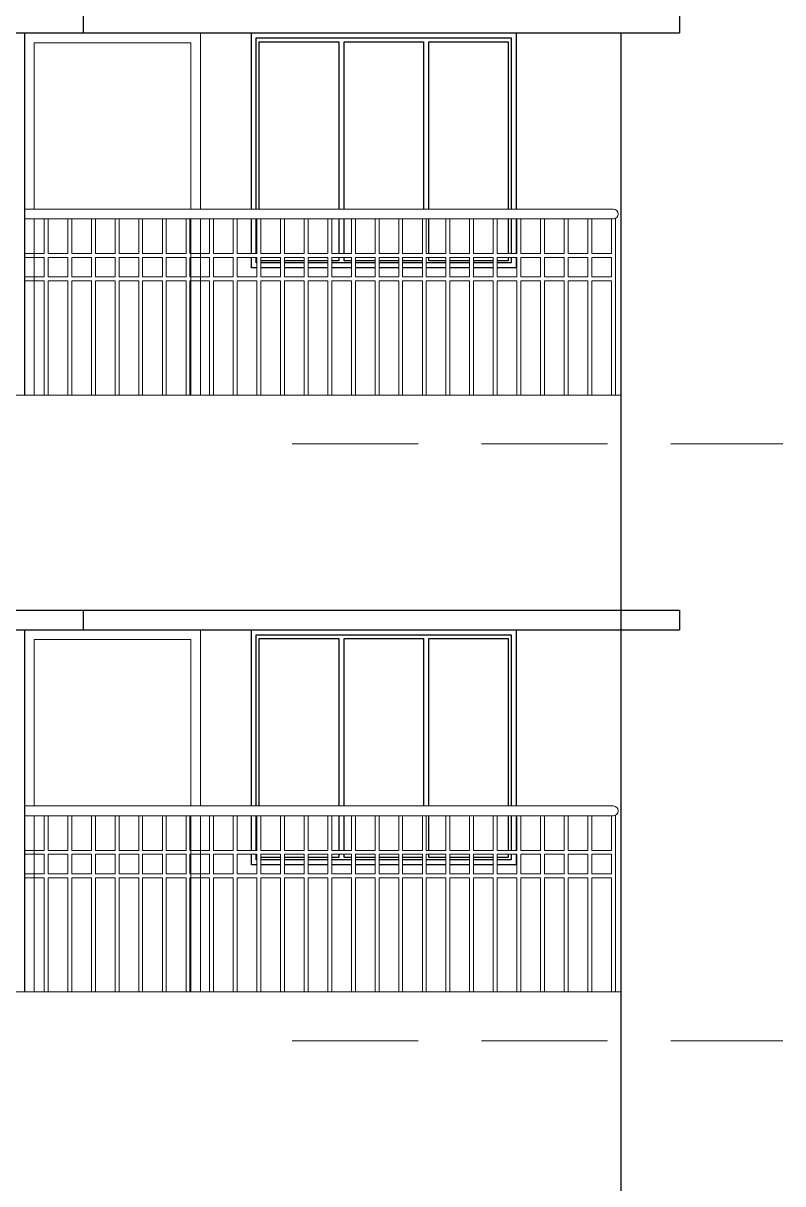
# Model space of a CAD drawing. Header units: metres. Extents: x -1441 to -394, y -133 to 518.
# Drawn here: x -1158.05 to -1154.17, y 120.05 to 125.98 of the extents above; entities that cross this region are included whole.
import ezdxf

# ---------------------------------------------------------------- set-up
doc = ezdxf.new("R2010")
doc.units = ezdxf.units.M
doc.header["$LTSCALE"] = 25.4
doc.linetypes.add('DASHEDX2', pattern=[38.1, 25.4, -12.7])
doc.layers.get('0').update_dxf_attribs({"linetype": 'CONTINUOUS'})
doc.layers.add('Railing', color=7, linetype='CONTINUOUS')

msp = doc.modelspace()

# ---------------------------------------------------------------- linework, layer by layer
at = {"color": 7, "linetype": 'Continuous'}
for p, q in [((-1157.7438, 126.032), (-1157.7438, 125.932)), ((-1158.0438, 125.932), (-1158.0438, 124.082)), ((-1157.7438, 122.982), (-1157.7438, 122.882)), ((-1158.0438, 122.882), (-1158.0438, 121.032))]:
    msp.add_line(p, q, dxfattribs=at)
at = {"color": 7}
for p, q in [((-1154.6958, 126.032), (-1154.6958, 125.932)), ((-1167.1854, 125.932), (-1154.6958, 125.932)), ((-1154.9958, 125.932), (-1154.9958, 117.132)), ((-1154.9958, 125.932), (-1154.9958, 122.982)), ((-1167.1854, 122.982), (-1154.6958, 122.982)), ((-1154.6958, 122.982), (-1154.6958, 122.882)), ((-1167.1854, 122.882), (-1154.6958, 122.882)), ((-1154.9958, 122.882), (-1154.9958, 117.132)), ((-1154.9958, 122.882), (-1154.9958, 119.932))]:
    msp.add_line(p, q, dxfattribs=at)
at = {"color": 8, "lineweight": 13}
for p, q in [((-1160.6346, 124.082), (-1158.0438, 124.082)), ((-1158.0438, 124.082), (-1154.9958, 124.082)), ((-1158.0438, 121.982), (-1155.0339, 121.982)), ((-1158.0438, 121.932), (-1155.0339, 121.932)), ((-1160.6346, 121.032), (-1158.0438, 121.032)), ((-1158.0438, 121.032), (-1154.9958, 121.032))]:
    msp.add_line(p, q, dxfattribs=at)
at = {"color": 8, "linetype": 'DASHEDX2', "lineweight": 13, "ltscale": 0.001}
for p, q in [((-1156.6761, 123.832), (-1154.1681, 123.832)), ((-1156.6761, 120.782), (-1154.1681, 120.782))]:
    msp.add_line(p, q, dxfattribs=at)
at = {"color": 8, "linetype": 'Continuous', "lineweight": 13}
for points in [[(-1158.0438, 125.032), (-1158.0438, 125.932), (-1157.1438, 125.932), (-1157.1438, 125.032)], [(-1157.9938, 125.032), (-1157.9938, 125.882), (-1157.1938, 125.882), (-1157.1938, 125.032)], [(-1158.0438, 124.082), (-1158.0438, 124.982)], [(-1157.9938, 124.082), (-1157.9938, 124.982)], [(-1157.1938, 124.982), (-1157.1938, 124.082)], [(-1157.1438, 124.982), (-1157.1438, 124.082)], [(-1158.0438, 121.982), (-1158.0438, 122.882), (-1157.1438, 122.882), (-1157.1438, 121.982)], [(-1157.9938, 121.982), (-1157.9938, 122.832), (-1157.1938, 122.832), (-1157.1938, 121.982)], [(-1158.0438, 121.032), (-1158.0438, 121.932)], [(-1157.9938, 121.032), (-1157.9938, 121.932)], [(-1157.1938, 121.932), (-1157.1938, 121.032)], [(-1157.1438, 121.932), (-1157.1438, 121.032)]]:
    msp.add_lwpolyline(points, dxfattribs=at)
at = {"color": 38, "linetype": 'Continuous'}
for points in [[(-1156.8839, 125.032), (-1156.8839, 125.932), (-1155.5316, 125.932), (-1155.5316, 125.032)], [(-1156.8589, 125.032), (-1156.8589, 125.907), (-1155.5566, 125.907), (-1155.5566, 125.032)], [(-1156.8839, 124.8049), (-1156.8839, 124.982)], [(-1156.8589, 124.8049), (-1156.8589, 124.982)], [(-1155.5566, 124.982), (-1155.5566, 124.8049)], [(-1155.5316, 124.982), (-1155.5316, 124.8049)], [(-1156.8559, 124.732), (-1156.8839, 124.732), (-1156.8839, 124.7849)], [(-1156.8559, 124.757), (-1156.8589, 124.757), (-1156.8589, 124.7849)], [(-1155.5316, 124.7849), (-1155.5316, 124.732), (-1155.6279, 124.732)], [(-1155.5566, 124.7849), (-1155.5566, 124.757), (-1155.6279, 124.757)], [(-1156.7351, 124.757), (-1156.8359, 124.757)], [(-1156.7351, 124.732), (-1156.8359, 124.732)], [(-1156.6143, 124.757), (-1156.7151, 124.757)], [(-1156.6143, 124.732), (-1156.7151, 124.732)], [(-1156.4935, 124.757), (-1156.5943, 124.757)], [(-1156.4935, 124.732), (-1156.5943, 124.732)], [(-1156.3727, 124.757), (-1156.4735, 124.757)], [(-1156.3727, 124.732), (-1156.4735, 124.732)], [(-1156.2519, 124.757), (-1156.3527, 124.757)], [(-1156.2519, 124.732), (-1156.3527, 124.732)], [(-1156.1311, 124.757), (-1156.2319, 124.757)], [(-1156.1311, 124.732), (-1156.2319, 124.732)], [(-1156.0103, 124.757), (-1156.1111, 124.757)], [(-1156.0103, 124.732), (-1156.1111, 124.732)], [(-1155.8895, 124.757), (-1155.9903, 124.757)], [(-1155.8895, 124.732), (-1155.9903, 124.732)], [(-1155.7687, 124.757), (-1155.8695, 124.757)], [(-1155.7687, 124.732), (-1155.8695, 124.732)], [(-1155.6479, 124.757), (-1155.7487, 124.757)], [(-1155.6479, 124.732), (-1155.7487, 124.732)], [(-1156.8839, 121.982), (-1156.8839, 122.882), (-1155.5316, 122.882), (-1155.5316, 121.982)], [(-1156.8589, 121.982), (-1156.8589, 122.857), (-1155.5566, 122.857), (-1155.5566, 121.982)], [(-1156.8839, 121.7549), (-1156.8839, 121.932)], [(-1156.8589, 121.7549), (-1156.8589, 121.932)], [(-1155.5566, 121.932), (-1155.5566, 121.7549)], [(-1155.5316, 121.932), (-1155.5316, 121.7549)], [(-1156.8559, 121.682), (-1156.8839, 121.682), (-1156.8839, 121.7349)], [(-1156.8559, 121.707), (-1156.8589, 121.707), (-1156.8589, 121.7349)], [(-1156.7351, 121.707), (-1156.8359, 121.707)], [(-1156.6143, 121.707), (-1156.7151, 121.707)], [(-1156.4935, 121.707), (-1156.5943, 121.707)], [(-1156.3727, 121.707), (-1156.4735, 121.707)], [(-1156.2519, 121.707), (-1156.3527, 121.707)], [(-1156.1311, 121.707), (-1156.2319, 121.707)], [(-1156.0103, 121.707), (-1156.1111, 121.707)], [(-1155.8895, 121.707), (-1155.9903, 121.707)], [(-1155.7687, 121.707), (-1155.8695, 121.707)], [(-1155.6479, 121.707), (-1155.7487, 121.707)], [(-1155.5316, 121.7349), (-1155.5316, 121.682), (-1155.6279, 121.682)], [(-1155.5566, 121.7349), (-1155.5566, 121.707), (-1155.6279, 121.707)], [(-1156.7351, 121.682), (-1156.8359, 121.682)], [(-1156.6143, 121.682), (-1156.7151, 121.682)], [(-1156.4935, 121.682), (-1156.5943, 121.682)], [(-1156.3727, 121.682), (-1156.4735, 121.682)], [(-1156.2519, 121.682), (-1156.3527, 121.682)], [(-1156.1311, 121.682), (-1156.2319, 121.682)], [(-1156.0103, 121.682), (-1156.1111, 121.682)], [(-1155.8895, 121.682), (-1155.9903, 121.682)], [(-1155.7687, 121.682), (-1155.8695, 121.682)], [(-1155.6479, 121.682), (-1155.7487, 121.682)]]:
    msp.add_lwpolyline(points, dxfattribs=at)
at = {"color": 144, "linetype": 'Continuous'}
for points in [[(-1156.8438, 125.032), (-1156.8438, 125.8875), (-1156.4377, 125.8875), (-1156.4377, 125.032)], [(-1156.4106, 125.032), (-1156.4106, 125.8875), (-1156.0045, 125.8875), (-1156.0045, 125.032)], [(-1155.977, 125.032), (-1155.977, 125.8875), (-1155.5709, 125.8875), (-1155.5709, 125.032)], [(-1156.4377, 124.982), (-1156.4377, 124.8049)], [(-1156.4106, 124.8049), (-1156.4106, 124.982)], [(-1155.977, 124.8049), (-1155.977, 124.982)], [(-1155.5709, 124.982), (-1155.5709, 124.8049)], [(-1156.4377, 124.7849), (-1156.4377, 124.7683), (-1156.4735, 124.7683)], [(-1156.3727, 124.7683), (-1156.4106, 124.7683), (-1156.4106, 124.7849)], [(-1155.8895, 124.7683), (-1155.977, 124.7683), (-1155.977, 124.7849)], [(-1155.5709, 124.7849), (-1155.5709, 124.7683), (-1155.6279, 124.7683)], [(-1156.7351, 124.7683), (-1156.8359, 124.7683)], [(-1156.6143, 124.7683), (-1156.7151, 124.7683)], [(-1156.4935, 124.7683), (-1156.5943, 124.7683)], [(-1156.2519, 124.7683), (-1156.3527, 124.7683)], [(-1156.1311, 124.7683), (-1156.2319, 124.7683)], [(-1156.0103, 124.7683), (-1156.1111, 124.7683)], [(-1155.7687, 124.7683), (-1155.8695, 124.7683)], [(-1155.6479, 124.7683), (-1155.7487, 124.7683)], [(-1156.8438, 121.982), (-1156.8438, 122.8375), (-1156.4377, 122.8375), (-1156.4377, 121.982)], [(-1156.4106, 121.982), (-1156.4106, 122.8375), (-1156.0045, 122.8375), (-1156.0045, 121.982)], [(-1155.977, 121.982), (-1155.977, 122.8375), (-1155.5709, 122.8375), (-1155.5709, 121.982)], [(-1156.4377, 121.932), (-1156.4377, 121.7549)], [(-1156.4106, 121.7549), (-1156.4106, 121.932)], [(-1155.977, 121.7549), (-1155.977, 121.932)], [(-1155.5709, 121.932), (-1155.5709, 121.7549)], [(-1156.7351, 121.7183), (-1156.8359, 121.7183)], [(-1156.6143, 121.7183), (-1156.7151, 121.7183)], [(-1156.4935, 121.7183), (-1156.5943, 121.7183)], [(-1156.4377, 121.7349), (-1156.4377, 121.7183), (-1156.4735, 121.7183)], [(-1156.3727, 121.7183), (-1156.4106, 121.7183), (-1156.4106, 121.7349)], [(-1156.2519, 121.7183), (-1156.3527, 121.7183)], [(-1156.1311, 121.7183), (-1156.2319, 121.7183)], [(-1156.0103, 121.7183), (-1156.1111, 121.7183)], [(-1155.8895, 121.7183), (-1155.977, 121.7183), (-1155.977, 121.7349)], [(-1155.7687, 121.7183), (-1155.8695, 121.7183)], [(-1155.6479, 121.7183), (-1155.7487, 121.7183)], [(-1155.5709, 121.7349), (-1155.5709, 121.7183), (-1155.6279, 121.7183)]]:
    msp.add_lwpolyline(points, dxfattribs=at)
at = {"color": 8, "lineweight": 13}
msp.add_arc((-1155.0339, 121.957), 0.025, 270, 90, dxfattribs=at)
at = {"layer": 'Railing', "color": 8, "lineweight": 13}
for p, q in [((-1158.0438, 125.032), (-1155.0339, 125.032)), ((-1158.0438, 124.982), (-1155.0339, 124.982))]:
    msp.add_line(p, q, dxfattribs=at)
at = {"layer": 'Railing', "color": 8, "lineweight": 15}
for p, q in [((-1157.9431, 124.8049), (-1157.9431, 124.982)), ((-1157.9231, 124.8049), (-1157.9231, 124.982)), ((-1157.8223, 124.8049), (-1157.8223, 124.982)), ((-1157.8023, 124.8049), (-1157.8023, 124.982)), ((-1157.7015, 124.8049), (-1157.7015, 124.982)), ((-1157.6815, 124.8049), (-1157.6815, 124.982)), ((-1157.5807, 124.8049), (-1157.5807, 124.982)), ((-1157.5607, 124.8049), (-1157.5607, 124.982)), ((-1157.4599, 124.8049), (-1157.4599, 124.982)), ((-1157.4399, 124.8049), (-1157.4399, 124.982)), ((-1157.3391, 124.8049), (-1157.3391, 124.982)), ((-1157.3191, 124.8049), (-1157.3191, 124.982)), ((-1157.2183, 124.8049), (-1157.2183, 124.982)), ((-1157.1983, 124.8049), (-1157.1983, 124.982)), ((-1157.0975, 124.8049), (-1157.0975, 124.982)), ((-1157.0775, 124.8049), (-1157.0775, 124.982)), ((-1156.9767, 124.8049), (-1156.9767, 124.982)), ((-1156.9567, 124.8049), (-1156.9567, 124.982)), ((-1156.8559, 124.8049), (-1156.8559, 124.982)), ((-1156.8359, 124.8049), (-1156.8359, 124.982)), ((-1156.7351, 124.8049), (-1156.7351, 124.982)), ((-1156.7151, 124.8049), (-1156.7151, 124.982)), ((-1156.6143, 124.8049), (-1156.6143, 124.982)), ((-1156.5943, 124.8049), (-1156.5943, 124.982)), ((-1156.4935, 124.8049), (-1156.4935, 124.982)), ((-1156.4735, 124.8049), (-1156.4735, 124.982)), ((-1156.3727, 124.8049), (-1156.3727, 124.982)), ((-1156.3527, 124.8049), (-1156.3527, 124.982)), ((-1156.2519, 124.8049), (-1156.2519, 124.982)), ((-1156.2319, 124.8049), (-1156.2319, 124.982)), ((-1156.1311, 124.8049), (-1156.1311, 124.982)), ((-1156.1111, 124.8049), (-1156.1111, 124.982)), ((-1156.0103, 124.8049), (-1156.0103, 124.982)), ((-1155.9903, 124.8049), (-1155.9903, 124.982)), ((-1155.8895, 124.8049), (-1155.8895, 124.982)), ((-1155.8695, 124.8049), (-1155.8695, 124.982)), ((-1155.7687, 124.8049), (-1155.7687, 124.982)), ((-1155.7487, 124.8049), (-1155.7487, 124.982)), ((-1155.6479, 124.8049), (-1155.6479, 124.982)), ((-1155.6279, 124.8049), (-1155.6279, 124.982)), ((-1155.5271, 124.8049), (-1155.5271, 124.982)), ((-1155.5071, 124.8049), (-1155.5071, 124.982)), ((-1155.4063, 124.8049), (-1155.4063, 124.982)), ((-1155.3863, 124.8049), (-1155.3863, 124.982)), ((-1155.2855, 124.8049), (-1155.2855, 124.982)), ((-1155.2655, 124.8049), (-1155.2655, 124.982)), ((-1155.1647, 124.8049), (-1155.1647, 124.982)), ((-1155.1447, 124.8049), (-1155.1447, 124.982)), ((-1155.0439, 124.8049), (-1155.0439, 124.982)), ((-1155.0239, 124.082), (-1155.0239, 124.982)), ((-1157.9431, 124.8049), (-1158.0438, 124.8049)), ((-1157.9431, 124.7849), (-1158.0438, 124.7849)), ((-1157.9431, 124.6851), (-1157.9431, 124.7849)), ((-1157.8223, 124.8049), (-1157.9231, 124.8049)), ((-1157.9231, 124.6851), (-1157.9231, 124.7849)), ((-1157.8223, 124.7849), (-1157.9231, 124.7849)), ((-1157.8223, 124.6851), (-1157.8223, 124.7849)), ((-1157.7015, 124.8049), (-1157.8023, 124.8049)), ((-1157.8023, 124.6851), (-1157.8023, 124.7849)), ((-1157.7015, 124.7849), (-1157.8023, 124.7849)), ((-1157.7015, 124.6851), (-1157.7015, 124.7849)), ((-1157.5807, 124.8049), (-1157.6815, 124.8049)), ((-1157.6815, 124.6851), (-1157.6815, 124.7849)), ((-1157.5807, 124.7849), (-1157.6815, 124.7849)), ((-1157.5807, 124.6851), (-1157.5807, 124.7849)), ((-1157.4599, 124.8049), (-1157.5607, 124.8049)), ((-1157.5607, 124.6851), (-1157.5607, 124.7849)), ((-1157.4599, 124.7849), (-1157.5607, 124.7849)), ((-1157.4599, 124.6851), (-1157.4599, 124.7849)), ((-1157.3391, 124.8049), (-1157.4399, 124.8049)), ((-1157.4399, 124.6851), (-1157.4399, 124.7849)), ((-1157.3391, 124.7849), (-1157.4399, 124.7849)), ((-1157.3391, 124.6851), (-1157.3391, 124.7849)), ((-1157.2183, 124.8049), (-1157.3191, 124.8049)), ((-1157.3191, 124.6851), (-1157.3191, 124.7849)), ((-1157.2183, 124.7849), (-1157.3191, 124.7849)), ((-1157.2183, 124.6851), (-1157.2183, 124.7849)), ((-1157.0975, 124.8049), (-1157.1983, 124.8049)), ((-1157.1983, 124.6851), (-1157.1983, 124.7849)), ((-1157.0975, 124.7849), (-1157.1983, 124.7849)), ((-1157.0975, 124.6851), (-1157.0975, 124.7849)), ((-1156.9767, 124.8049), (-1157.0775, 124.8049)), ((-1157.0775, 124.6851), (-1157.0775, 124.7849)), ((-1156.9767, 124.7849), (-1157.0775, 124.7849)), ((-1156.9767, 124.6851), (-1156.9767, 124.7849)), ((-1156.8559, 124.8049), (-1156.9567, 124.8049)), ((-1156.9567, 124.6851), (-1156.9567, 124.7849)), ((-1156.8559, 124.7849), (-1156.9567, 124.7849)), ((-1156.8559, 124.6851), (-1156.8559, 124.7849)), ((-1156.7351, 124.8049), (-1156.8359, 124.8049)), ((-1156.8359, 124.6851), (-1156.8359, 124.7849)), ((-1156.7351, 124.7849), (-1156.8359, 124.7849)), ((-1156.7351, 124.6851), (-1156.7351, 124.7849)), ((-1156.6143, 124.8049), (-1156.7151, 124.8049)), ((-1156.7151, 124.6851), (-1156.7151, 124.7849)), ((-1156.6143, 124.7849), (-1156.7151, 124.7849)), ((-1156.6143, 124.6851), (-1156.6143, 124.7849)), ((-1156.4935, 124.8049), (-1156.5943, 124.8049)), ((-1156.5943, 124.6851), (-1156.5943, 124.7849)), ((-1156.4935, 124.7849), (-1156.5943, 124.7849)), ((-1156.4935, 124.6851), (-1156.4935, 124.7849)), ((-1156.3727, 124.8049), (-1156.4735, 124.8049)), ((-1156.4735, 124.6851), (-1156.4735, 124.7849)), ((-1156.3727, 124.7849), (-1156.4735, 124.7849)), ((-1156.3727, 124.6851), (-1156.3727, 124.7849)), ((-1156.2519, 124.8049), (-1156.3527, 124.8049)), ((-1156.3527, 124.6851), (-1156.3527, 124.7849)), ((-1156.2519, 124.7849), (-1156.3527, 124.7849)), ((-1156.2519, 124.6851), (-1156.2519, 124.7849)), ((-1156.1311, 124.8049), (-1156.2319, 124.8049)), ((-1156.2319, 124.6851), (-1156.2319, 124.7849)), ((-1156.1311, 124.7849), (-1156.2319, 124.7849)), ((-1156.1311, 124.6851), (-1156.1311, 124.7849)), ((-1156.0103, 124.8049), (-1156.1111, 124.8049)), ((-1156.1111, 124.6851), (-1156.1111, 124.7849)), ((-1156.0103, 124.7849), (-1156.1111, 124.7849)), ((-1156.0103, 124.6851), (-1156.0103, 124.7849)), ((-1155.8895, 124.8049), (-1155.9903, 124.8049)), ((-1155.9903, 124.6851), (-1155.9903, 124.7849)), ((-1155.8895, 124.7849), (-1155.9903, 124.7849)), ((-1155.8895, 124.6851), (-1155.8895, 124.7849)), ((-1155.7687, 124.8049), (-1155.8695, 124.8049)), ((-1155.8695, 124.6851), (-1155.8695, 124.7849)), ((-1155.7687, 124.7849), (-1155.8695, 124.7849)), ((-1155.7687, 124.6851), (-1155.7687, 124.7849)), ((-1155.6479, 124.8049), (-1155.7487, 124.8049)), ((-1155.7487, 124.6851), (-1155.7487, 124.7849)), ((-1155.6479, 124.7849), (-1155.7487, 124.7849)), ((-1155.6479, 124.6851), (-1155.6479, 124.7849)), ((-1155.5271, 124.8049), (-1155.6279, 124.8049)), ((-1155.6279, 124.6851), (-1155.6279, 124.7849)), ((-1155.5271, 124.7849), (-1155.6279, 124.7849)), ((-1155.5271, 124.6851), (-1155.5271, 124.7849)), ((-1155.4063, 124.8049), (-1155.5071, 124.8049)), ((-1155.5071, 124.6851), (-1155.5071, 124.7849)), ((-1155.4063, 124.7849), (-1155.5071, 124.7849)), ((-1155.4063, 124.6851), (-1155.4063, 124.7849)), ((-1155.2855, 124.8049), (-1155.3863, 124.8049)), ((-1155.3863, 124.6851), (-1155.3863, 124.7849)), ((-1155.2855, 124.7849), (-1155.3863, 124.7849)), ((-1155.2855, 124.6851), (-1155.2855, 124.7849)), ((-1155.1647, 124.8049), (-1155.2655, 124.8049)), ((-1155.2655, 124.6851), (-1155.2655, 124.7849)), ((-1155.1647, 124.7849), (-1155.2655, 124.7849)), ((-1155.1647, 124.6851), (-1155.1647, 124.7849)), ((-1155.0439, 124.8049), (-1155.1447, 124.8049)), ((-1155.1447, 124.6851), (-1155.1447, 124.7849)), ((-1155.0439, 124.7849), (-1155.1447, 124.7849)), ((-1155.0439, 124.6851), (-1155.0439, 124.7849)), ((-1157.9431, 124.6851), (-1158.0438, 124.6851)), ((-1157.9431, 124.6651), (-1158.0438, 124.6651)), ((-1157.9431, 124.082), (-1157.9431, 124.6651)), ((-1157.8223, 124.6851), (-1157.9231, 124.6851)), ((-1157.9231, 124.082), (-1157.9231, 124.6651)), ((-1157.8223, 124.6651), (-1157.9231, 124.6651)), ((-1157.8223, 124.082), (-1157.8223, 124.6651)), ((-1157.7015, 124.6851), (-1157.8023, 124.6851)), ((-1157.8023, 124.082), (-1157.8023, 124.6651)), ((-1157.7015, 124.6651), (-1157.8023, 124.6651)), ((-1157.7015, 124.082), (-1157.7015, 124.6651)), ((-1157.5807, 124.6851), (-1157.6815, 124.6851)), ((-1157.6815, 124.082), (-1157.6815, 124.6651)), ((-1157.5807, 124.6651), (-1157.6815, 124.6651)), ((-1157.5807, 124.082), (-1157.5807, 124.6651)), ((-1157.4599, 124.6851), (-1157.5607, 124.6851)), ((-1157.5607, 124.082), (-1157.5607, 124.6651)), ((-1157.4599, 124.6651), (-1157.5607, 124.6651)), ((-1157.4599, 124.082), (-1157.4599, 124.6651)), ((-1157.3391, 124.6851), (-1157.4399, 124.6851)), ((-1157.4399, 124.082), (-1157.4399, 124.6651)), ((-1157.3391, 124.6651), (-1157.4399, 124.6651)), ((-1157.3391, 124.082), (-1157.3391, 124.6651)), ((-1157.2183, 124.6851), (-1157.3191, 124.6851)), ((-1157.3191, 124.082), (-1157.3191, 124.6651)), ((-1157.2183, 124.6651), (-1157.3191, 124.6651)), ((-1157.2183, 124.082), (-1157.2183, 124.6651)), ((-1157.0975, 124.6851), (-1157.1983, 124.6851)), ((-1157.1983, 124.082), (-1157.1983, 124.6651)), ((-1157.0975, 124.6651), (-1157.1983, 124.6651)), ((-1157.0975, 124.082), (-1157.0975, 124.6651)), ((-1156.9767, 124.6851), (-1157.0775, 124.6851)), ((-1157.0775, 124.082), (-1157.0775, 124.6651)), ((-1156.9767, 124.6651), (-1157.0775, 124.6651)), ((-1156.9767, 124.082), (-1156.9767, 124.6651)), ((-1156.8559, 124.6851), (-1156.9567, 124.6851)), ((-1156.9567, 124.082), (-1156.9567, 124.6651)), ((-1156.8559, 124.6651), (-1156.9567, 124.6651)), ((-1156.8559, 124.082), (-1156.8559, 124.6651)), ((-1156.7351, 124.6851), (-1156.8359, 124.6851)), ((-1156.8359, 124.082), (-1156.8359, 124.6651)), ((-1156.7351, 124.6651), (-1156.8359, 124.6651)), ((-1156.7351, 124.082), (-1156.7351, 124.6651)), ((-1156.6143, 124.6851), (-1156.7151, 124.6851)), ((-1156.7151, 124.082), (-1156.7151, 124.6651)), ((-1156.6143, 124.6651), (-1156.7151, 124.6651)), ((-1156.6143, 124.082), (-1156.6143, 124.6651)), ((-1156.4935, 124.6851), (-1156.5943, 124.6851)), ((-1156.5943, 124.082), (-1156.5943, 124.6651)), ((-1156.4935, 124.6651), (-1156.5943, 124.6651)), ((-1156.4935, 124.082), (-1156.4935, 124.6651)), ((-1156.3727, 124.6851), (-1156.4735, 124.6851)), ((-1156.4735, 124.082), (-1156.4735, 124.6651)), ((-1156.3727, 124.6651), (-1156.4735, 124.6651)), ((-1156.3727, 124.082), (-1156.3727, 124.6651)), ((-1156.2519, 124.6851), (-1156.3527, 124.6851)), ((-1156.3527, 124.082), (-1156.3527, 124.6651)), ((-1156.2519, 124.6651), (-1156.3527, 124.6651)), ((-1156.2519, 124.082), (-1156.2519, 124.6651)), ((-1156.1311, 124.6851), (-1156.2319, 124.6851)), ((-1156.2319, 124.082), (-1156.2319, 124.6651)), ((-1156.1311, 124.6651), (-1156.2319, 124.6651)), ((-1156.1311, 124.082), (-1156.1311, 124.6651)), ((-1156.0103, 124.6851), (-1156.1111, 124.6851)), ((-1156.1111, 124.082), (-1156.1111, 124.6651)), ((-1156.0103, 124.6651), (-1156.1111, 124.6651)), ((-1156.0103, 124.082), (-1156.0103, 124.6651)), ((-1155.8895, 124.6851), (-1155.9903, 124.6851)), ((-1155.9903, 124.082), (-1155.9903, 124.6651)), ((-1155.8895, 124.6651), (-1155.9903, 124.6651)), ((-1155.8895, 124.082), (-1155.8895, 124.6651)), ((-1155.7687, 124.6851), (-1155.8695, 124.6851)), ((-1155.8695, 124.082), (-1155.8695, 124.6651)), ((-1155.7687, 124.6651), (-1155.8695, 124.6651)), ((-1155.7687, 124.082), (-1155.7687, 124.6651)), ((-1155.6479, 124.6851), (-1155.7487, 124.6851)), ((-1155.7487, 124.082), (-1155.7487, 124.6651)), ((-1155.6479, 124.6651), (-1155.7487, 124.6651)), ((-1155.6479, 124.082), (-1155.6479, 124.6651)), ((-1155.5271, 124.6851), (-1155.6279, 124.6851)), ((-1155.6279, 124.082), (-1155.6279, 124.6651)), ((-1155.5271, 124.6651), (-1155.6279, 124.6651)), ((-1155.5271, 124.082), (-1155.5271, 124.6651)), ((-1155.4063, 124.6851), (-1155.5071, 124.6851)), ((-1155.5071, 124.082), (-1155.5071, 124.6651)), ((-1155.4063, 124.6651), (-1155.5071, 124.6651)), ((-1155.4063, 124.082), (-1155.4063, 124.6651)), ((-1155.2855, 124.6851), (-1155.3863, 124.6851)), ((-1155.3863, 124.082), (-1155.3863, 124.6651)), ((-1155.2855, 124.6651), (-1155.3863, 124.6651)), ((-1155.2855, 124.082), (-1155.2855, 124.6651)), ((-1155.1647, 124.6851), (-1155.2655, 124.6851)), ((-1155.2655, 124.082), (-1155.2655, 124.6651)), ((-1155.1647, 124.6651), (-1155.2655, 124.6651)), ((-1155.1647, 124.082), (-1155.1647, 124.6651)), ((-1155.0439, 124.6851), (-1155.1447, 124.6851)), ((-1155.1447, 124.082), (-1155.1447, 124.6651)), ((-1155.0439, 124.6651), (-1155.1447, 124.6651)), ((-1155.0439, 124.082), (-1155.0439, 124.6651)), ((-1157.9431, 121.7549), (-1157.9431, 121.932)), ((-1157.9231, 121.7549), (-1157.9231, 121.932)), ((-1157.8223, 121.7549), (-1157.8223, 121.932)), ((-1157.8023, 121.7549), (-1157.8023, 121.932)), ((-1157.7015, 121.7549), (-1157.7015, 121.932)), ((-1157.6815, 121.7549), (-1157.6815, 121.932)), ((-1157.5807, 121.7549), (-1157.5807, 121.932)), ((-1157.5607, 121.7549), (-1157.5607, 121.932)), ((-1157.4599, 121.7549), (-1157.4599, 121.932)), ((-1157.4399, 121.7549), (-1157.4399, 121.932)), ((-1157.3391, 121.7549), (-1157.3391, 121.932)), ((-1157.3191, 121.7549), (-1157.3191, 121.932)), ((-1157.2183, 121.7549), (-1157.2183, 121.932)), ((-1157.1983, 121.7549), (-1157.1983, 121.932)), ((-1157.0975, 121.7549), (-1157.0975, 121.932)), ((-1157.0775, 121.7549), (-1157.0775, 121.932)), ((-1156.9767, 121.7549), (-1156.9767, 121.932)), ((-1156.9567, 121.7549), (-1156.9567, 121.932)), ((-1156.8559, 121.7549), (-1156.8559, 121.932)), ((-1156.8359, 121.7549), (-1156.8359, 121.932)), ((-1156.7351, 121.7549), (-1156.7351, 121.932)), ((-1156.7151, 121.7549), (-1156.7151, 121.932)), ((-1156.6143, 121.7549), (-1156.6143, 121.932)), ((-1156.5943, 121.7549), (-1156.5943, 121.932)), ((-1156.4935, 121.7549), (-1156.4935, 121.932)), ((-1156.4735, 121.7549), (-1156.4735, 121.932)), ((-1156.3727, 121.7549), (-1156.3727, 121.932)), ((-1156.3527, 121.7549), (-1156.3527, 121.932)), ((-1156.2519, 121.7549), (-1156.2519, 121.932)), ((-1156.2319, 121.7549), (-1156.2319, 121.932)), ((-1156.1311, 121.7549), (-1156.1311, 121.932)), ((-1156.1111, 121.7549), (-1156.1111, 121.932)), ((-1156.0103, 121.7549), (-1156.0103, 121.932)), ((-1155.9903, 121.7549), (-1155.9903, 121.932)), ((-1155.8895, 121.7549), (-1155.8895, 121.932)), ((-1155.8695, 121.7549), (-1155.8695, 121.932)), ((-1155.7687, 121.7549), (-1155.7687, 121.932)), ((-1155.7487, 121.7549), (-1155.7487, 121.932)), ((-1155.6479, 121.7549), (-1155.6479, 121.932)), ((-1155.6279, 121.7549), (-1155.6279, 121.932)), ((-1155.5271, 121.7549), (-1155.5271, 121.932)), ((-1155.5071, 121.7549), (-1155.5071, 121.932)), ((-1155.4063, 121.7549), (-1155.4063, 121.932)), ((-1155.3863, 121.7549), (-1155.3863, 121.932)), ((-1155.2855, 121.7549), (-1155.2855, 121.932)), ((-1155.2655, 121.7549), (-1155.2655, 121.932)), ((-1155.1647, 121.7549), (-1155.1647, 121.932)), ((-1155.1447, 121.7549), (-1155.1447, 121.932)), ((-1155.0439, 121.7549), (-1155.0439, 121.932)), ((-1155.0239, 121.032), (-1155.0239, 121.932)), ((-1157.9431, 121.7549), (-1158.0438, 121.7549)), ((-1157.9431, 121.7349), (-1158.0438, 121.7349)), ((-1157.9431, 121.6351), (-1157.9431, 121.7349)), ((-1157.8223, 121.7549), (-1157.9231, 121.7549)), ((-1157.9231, 121.6351), (-1157.9231, 121.7349)), ((-1157.8223, 121.7349), (-1157.9231, 121.7349)), ((-1157.8223, 121.6351), (-1157.8223, 121.7349)), ((-1157.7015, 121.7549), (-1157.8023, 121.7549)), ((-1157.8023, 121.6351), (-1157.8023, 121.7349)), ((-1157.7015, 121.7349), (-1157.8023, 121.7349)), ((-1157.7015, 121.6351), (-1157.7015, 121.7349)), ((-1157.5807, 121.7549), (-1157.6815, 121.7549)), ((-1157.6815, 121.6351), (-1157.6815, 121.7349)), ((-1157.5807, 121.7349), (-1157.6815, 121.7349)), ((-1157.5807, 121.6351), (-1157.5807, 121.7349)), ((-1157.4599, 121.7549), (-1157.5607, 121.7549)), ((-1157.5607, 121.6351), (-1157.5607, 121.7349)), ((-1157.4599, 121.7349), (-1157.5607, 121.7349)), ((-1157.4599, 121.6351), (-1157.4599, 121.7349)), ((-1157.3391, 121.7549), (-1157.4399, 121.7549)), ((-1157.4399, 121.6351), (-1157.4399, 121.7349)), ((-1157.3391, 121.7349), (-1157.4399, 121.7349)), ((-1157.3391, 121.6351), (-1157.3391, 121.7349)), ((-1157.2183, 121.7549), (-1157.3191, 121.7549)), ((-1157.3191, 121.6351), (-1157.3191, 121.7349)), ((-1157.2183, 121.7349), (-1157.3191, 121.7349)), ((-1157.2183, 121.6351), (-1157.2183, 121.7349)), ((-1157.0975, 121.7549), (-1157.1983, 121.7549)), ((-1157.1983, 121.6351), (-1157.1983, 121.7349)), ((-1157.0975, 121.7349), (-1157.1983, 121.7349)), ((-1157.0975, 121.6351), (-1157.0975, 121.7349)), ((-1156.9767, 121.7549), (-1157.0775, 121.7549)), ((-1157.0775, 121.6351), (-1157.0775, 121.7349)), ((-1156.9767, 121.7349), (-1157.0775, 121.7349)), ((-1156.9767, 121.6351), (-1156.9767, 121.7349)), ((-1156.8559, 121.7549), (-1156.9567, 121.7549)), ((-1156.9567, 121.6351), (-1156.9567, 121.7349)), ((-1156.8559, 121.7349), (-1156.9567, 121.7349)), ((-1156.8559, 121.6351), (-1156.8559, 121.7349)), ((-1156.7351, 121.7549), (-1156.8359, 121.7549)), ((-1156.8359, 121.6351), (-1156.8359, 121.7349)), ((-1156.7351, 121.7349), (-1156.8359, 121.7349)), ((-1156.7351, 121.6351), (-1156.7351, 121.7349)), ((-1156.6143, 121.7549), (-1156.7151, 121.7549)), ((-1156.7151, 121.6351), (-1156.7151, 121.7349)), ((-1156.6143, 121.7349), (-1156.7151, 121.7349)), ((-1156.6143, 121.6351), (-1156.6143, 121.7349)), ((-1156.4935, 121.7549), (-1156.5943, 121.7549)), ((-1156.5943, 121.6351), (-1156.5943, 121.7349)), ((-1156.4935, 121.7349), (-1156.5943, 121.7349)), ((-1156.4935, 121.6351), (-1156.4935, 121.7349)), ((-1156.3727, 121.7549), (-1156.4735, 121.7549)), ((-1156.4735, 121.6351), (-1156.4735, 121.7349)), ((-1156.3727, 121.7349), (-1156.4735, 121.7349)), ((-1156.3727, 121.6351), (-1156.3727, 121.7349)), ((-1156.2519, 121.7549), (-1156.3527, 121.7549)), ((-1156.3527, 121.6351), (-1156.3527, 121.7349)), ((-1156.2519, 121.7349), (-1156.3527, 121.7349)), ((-1156.2519, 121.6351), (-1156.2519, 121.7349)), ((-1156.1311, 121.7549), (-1156.2319, 121.7549)), ((-1156.2319, 121.6351), (-1156.2319, 121.7349)), ((-1156.1311, 121.7349), (-1156.2319, 121.7349)), ((-1156.1311, 121.6351), (-1156.1311, 121.7349)), ((-1156.0103, 121.7549), (-1156.1111, 121.7549)), ((-1156.1111, 121.6351), (-1156.1111, 121.7349)), ((-1156.0103, 121.7349), (-1156.1111, 121.7349)), ((-1156.0103, 121.6351), (-1156.0103, 121.7349)), ((-1155.8895, 121.7549), (-1155.9903, 121.7549)), ((-1155.9903, 121.6351), (-1155.9903, 121.7349)), ((-1155.8895, 121.7349), (-1155.9903, 121.7349)), ((-1155.8895, 121.6351), (-1155.8895, 121.7349)), ((-1155.7687, 121.7549), (-1155.8695, 121.7549)), ((-1155.8695, 121.6351), (-1155.8695, 121.7349)), ((-1155.7687, 121.7349), (-1155.8695, 121.7349)), ((-1155.7687, 121.6351), (-1155.7687, 121.7349)), ((-1155.6479, 121.7549), (-1155.7487, 121.7549)), ((-1155.7487, 121.6351), (-1155.7487, 121.7349)), ((-1155.6479, 121.7349), (-1155.7487, 121.7349)), ((-1155.6479, 121.6351), (-1155.6479, 121.7349)), ((-1155.5271, 121.7549), (-1155.6279, 121.7549)), ((-1155.6279, 121.6351), (-1155.6279, 121.7349)), ((-1155.5271, 121.7349), (-1155.6279, 121.7349)), ((-1155.5271, 121.6351), (-1155.5271, 121.7349)), ((-1155.4063, 121.7549), (-1155.5071, 121.7549)), ((-1155.5071, 121.6351), (-1155.5071, 121.7349)), ((-1155.4063, 121.7349), (-1155.5071, 121.7349)), ((-1155.4063, 121.6351), (-1155.4063, 121.7349)), ((-1155.2855, 121.7549), (-1155.3863, 121.7549)), ((-1155.3863, 121.6351), (-1155.3863, 121.7349)), ((-1155.2855, 121.7349), (-1155.3863, 121.7349)), ((-1155.2855, 121.6351), (-1155.2855, 121.7349)), ((-1155.1647, 121.7549), (-1155.2655, 121.7549)), ((-1155.2655, 121.6351), (-1155.2655, 121.7349)), ((-1155.1647, 121.7349), (-1155.2655, 121.7349)), ((-1155.1647, 121.6351), (-1155.1647, 121.7349)), ((-1155.0439, 121.7549), (-1155.1447, 121.7549)), ((-1155.1447, 121.6351), (-1155.1447, 121.7349)), ((-1155.0439, 121.7349), (-1155.1447, 121.7349)), ((-1155.0439, 121.6351), (-1155.0439, 121.7349)), ((-1157.9431, 121.6351), (-1158.0438, 121.6351)), ((-1157.9431, 121.6151), (-1158.0438, 121.6151)), ((-1157.9431, 121.032), (-1157.9431, 121.6151)), ((-1157.8223, 121.6351), (-1157.9231, 121.6351)), ((-1157.9231, 121.032), (-1157.9231, 121.6151)), ((-1157.8223, 121.6151), (-1157.9231, 121.6151)), ((-1157.8223, 121.032), (-1157.8223, 121.6151)), ((-1157.7015, 121.6351), (-1157.8023, 121.6351)), ((-1157.8023, 121.032), (-1157.8023, 121.6151)), ((-1157.7015, 121.6151), (-1157.8023, 121.6151)), ((-1157.7015, 121.032), (-1157.7015, 121.6151)), ((-1157.5807, 121.6351), (-1157.6815, 121.6351)), ((-1157.6815, 121.032), (-1157.6815, 121.6151)), ((-1157.5807, 121.6151), (-1157.6815, 121.6151)), ((-1157.5807, 121.032), (-1157.5807, 121.6151)), ((-1157.4599, 121.6351), (-1157.5607, 121.6351)), ((-1157.5607, 121.032), (-1157.5607, 121.6151)), ((-1157.4599, 121.6151), (-1157.5607, 121.6151)), ((-1157.4599, 121.032), (-1157.4599, 121.6151)), ((-1157.3391, 121.6351), (-1157.4399, 121.6351)), ((-1157.4399, 121.032), (-1157.4399, 121.6151)), ((-1157.3391, 121.6151), (-1157.4399, 121.6151)), ((-1157.3391, 121.032), (-1157.3391, 121.6151)), ((-1157.2183, 121.6351), (-1157.3191, 121.6351)), ((-1157.3191, 121.032), (-1157.3191, 121.6151)), ((-1157.2183, 121.6151), (-1157.3191, 121.6151)), ((-1157.2183, 121.032), (-1157.2183, 121.6151)), ((-1157.0975, 121.6351), (-1157.1983, 121.6351)), ((-1157.1983, 121.032), (-1157.1983, 121.6151)), ((-1157.0975, 121.6151), (-1157.1983, 121.6151)), ((-1157.0975, 121.032), (-1157.0975, 121.6151)), ((-1156.9767, 121.6351), (-1157.0775, 121.6351)), ((-1157.0775, 121.032), (-1157.0775, 121.6151)), ((-1156.9767, 121.6151), (-1157.0775, 121.6151)), ((-1156.9767, 121.032), (-1156.9767, 121.6151)), ((-1156.8559, 121.6351), (-1156.9567, 121.6351)), ((-1156.9567, 121.032), (-1156.9567, 121.6151)), ((-1156.8559, 121.6151), (-1156.9567, 121.6151)), ((-1156.8559, 121.032), (-1156.8559, 121.6151)), ((-1156.7351, 121.6351), (-1156.8359, 121.6351)), ((-1156.8359, 121.032), (-1156.8359, 121.6151)), ((-1156.7351, 121.6151), (-1156.8359, 121.6151)), ((-1156.7351, 121.032), (-1156.7351, 121.6151)), ((-1156.6143, 121.6351), (-1156.7151, 121.6351)), ((-1156.7151, 121.032), (-1156.7151, 121.6151)), ((-1156.6143, 121.6151), (-1156.7151, 121.6151)), ((-1156.6143, 121.032), (-1156.6143, 121.6151)), ((-1156.4935, 121.6351), (-1156.5943, 121.6351)), ((-1156.5943, 121.032), (-1156.5943, 121.6151)), ((-1156.4935, 121.6151), (-1156.5943, 121.6151)), ((-1156.4935, 121.032), (-1156.4935, 121.6151)), ((-1156.3727, 121.6351), (-1156.4735, 121.6351)), ((-1156.4735, 121.032), (-1156.4735, 121.6151)), ((-1156.3727, 121.6151), (-1156.4735, 121.6151)), ((-1156.3727, 121.032), (-1156.3727, 121.6151)), ((-1156.2519, 121.6351), (-1156.3527, 121.6351)), ((-1156.3527, 121.032), (-1156.3527, 121.6151)), ((-1156.2519, 121.6151), (-1156.3527, 121.6151)), ((-1156.2519, 121.032), (-1156.2519, 121.6151)), ((-1156.1311, 121.6351), (-1156.2319, 121.6351)), ((-1156.2319, 121.032), (-1156.2319, 121.6151)), ((-1156.1311, 121.6151), (-1156.2319, 121.6151)), ((-1156.1311, 121.032), (-1156.1311, 121.6151)), ((-1156.0103, 121.6351), (-1156.1111, 121.6351)), ((-1156.1111, 121.032), (-1156.1111, 121.6151)), ((-1156.0103, 121.6151), (-1156.1111, 121.6151)), ((-1156.0103, 121.032), (-1156.0103, 121.6151)), ((-1155.8895, 121.6351), (-1155.9903, 121.6351)), ((-1155.9903, 121.032), (-1155.9903, 121.6151)), ((-1155.8895, 121.6151), (-1155.9903, 121.6151)), ((-1155.8895, 121.032), (-1155.8895, 121.6151)), ((-1155.7687, 121.6351), (-1155.8695, 121.6351)), ((-1155.8695, 121.032), (-1155.8695, 121.6151)), ((-1155.7687, 121.6151), (-1155.8695, 121.6151)), ((-1155.7687, 121.032), (-1155.7687, 121.6151)), ((-1155.6479, 121.6351), (-1155.7487, 121.6351)), ((-1155.7487, 121.032), (-1155.7487, 121.6151)), ((-1155.6479, 121.6151), (-1155.7487, 121.6151)), ((-1155.6479, 121.032), (-1155.6479, 121.6151)), ((-1155.5271, 121.6351), (-1155.6279, 121.6351)), ((-1155.6279, 121.032), (-1155.6279, 121.6151)), ((-1155.5271, 121.6151), (-1155.6279, 121.6151)), ((-1155.5271, 121.032), (-1155.5271, 121.6151)), ((-1155.4063, 121.6351), (-1155.5071, 121.6351)), ((-1155.5071, 121.032), (-1155.5071, 121.6151)), ((-1155.4063, 121.6151), (-1155.5071, 121.6151)), ((-1155.4063, 121.032), (-1155.4063, 121.6151)), ((-1155.2855, 121.6351), (-1155.3863, 121.6351)), ((-1155.3863, 121.032), (-1155.3863, 121.6151)), ((-1155.2855, 121.6151), (-1155.3863, 121.6151)), ((-1155.2855, 121.032), (-1155.2855, 121.6151)), ((-1155.1647, 121.6351), (-1155.2655, 121.6351)), ((-1155.2655, 121.032), (-1155.2655, 121.6151)), ((-1155.1647, 121.6151), (-1155.2655, 121.6151)), ((-1155.1647, 121.032), (-1155.1647, 121.6151)), ((-1155.0439, 121.6351), (-1155.1447, 121.6351)), ((-1155.1447, 121.032), (-1155.1447, 121.6151)), ((-1155.0439, 121.6151), (-1155.1447, 121.6151)), ((-1155.0439, 121.032), (-1155.0439, 121.6151))]:
    msp.add_line(p, q, dxfattribs=at)
at = {"layer": 'Railing', "color": 8, "lineweight": 13}
msp.add_arc((-1155.0339, 125.007), 0.025, 270, 90, dxfattribs=at)

doc.saveas('drawing.dxf')
